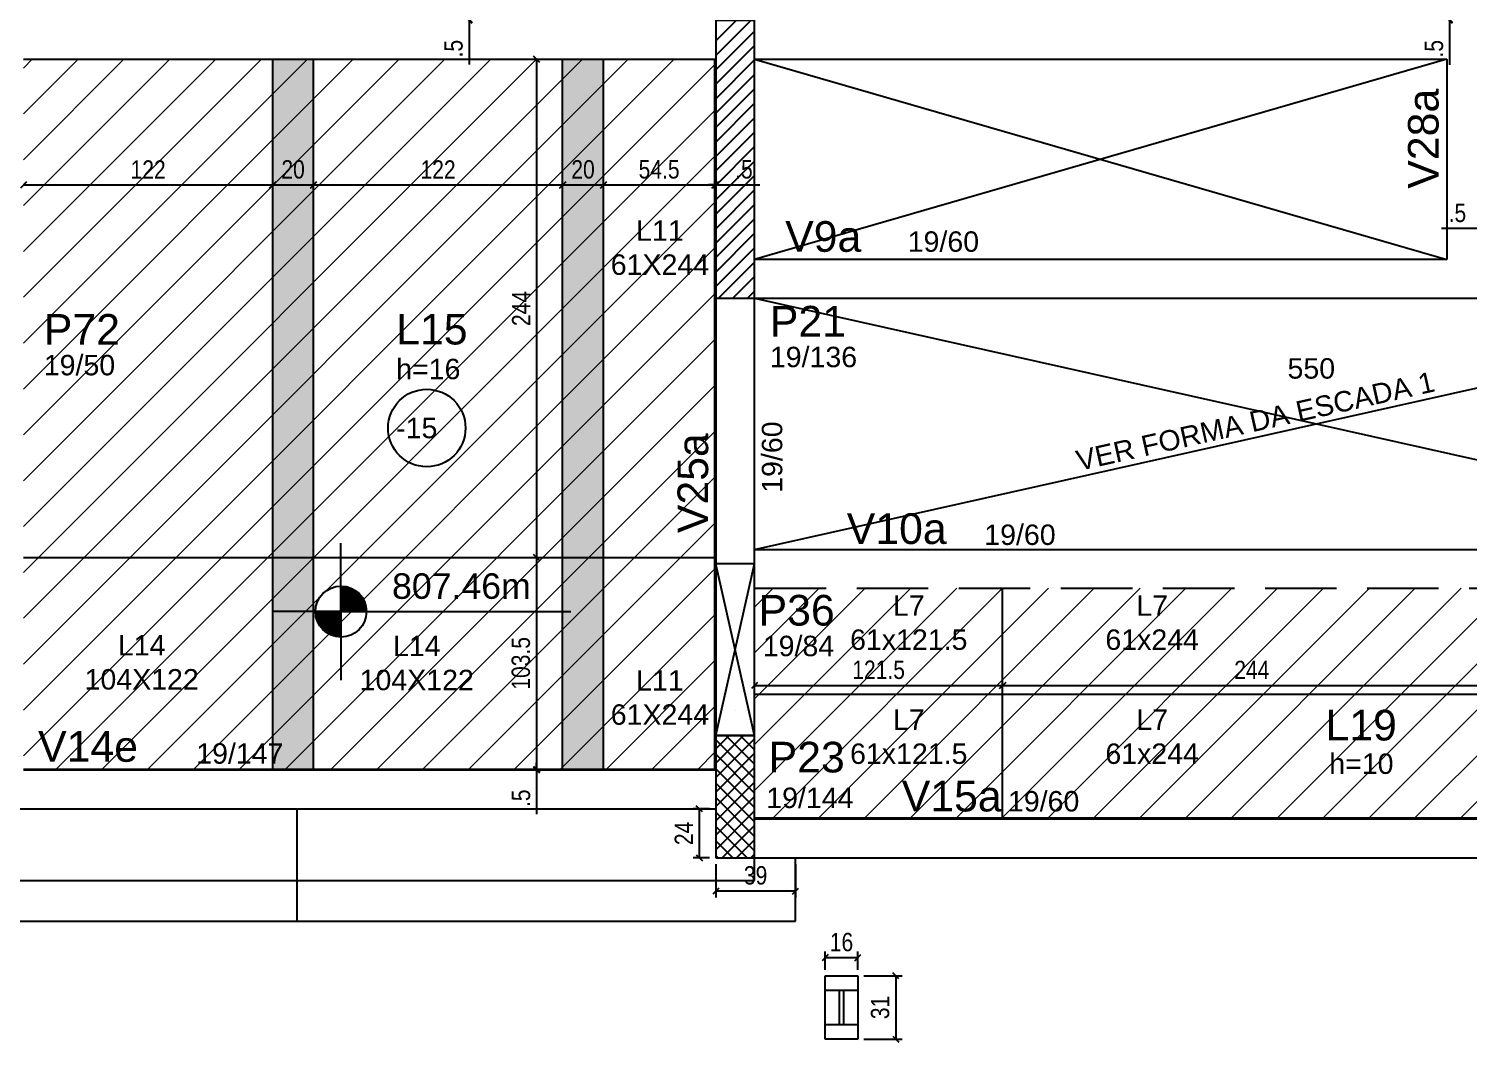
# Model space of a CAD drawing. Extents: x 2487 to 8815, y 325 to 3946.
# Drawn here: x 4887 to 5592, y 1876 to 2372 of the extents above; entities that cross this region are included whole.
import ezdxf

# ---------------------------------------------------------------- set-up
doc = ezdxf.new("R2010")
doc.units = 0
doc.linetypes.add('ESTILO_TQS_0001', pattern=[1, 0.7, -0.3])
for name, color, linetype in [('1', 1, 'Continuous'), ('2', 2, 'Continuous'), ('3', 3, 'Continuous'), ('4', 4, 'Continuous'), ('6', 6, 'Continuous'), ('AUX00', 7, 'Continuous'), ('COTA', 241, 'Continuous'), ('Painéis', 200, 'Continuous'), ('Pilares', 5, 'Continuous'), ('SARR_2.2x7', 40, 'Continuous')]:
    doc.layers.add(name, color=color, linetype=linetype)
doc.layers.add('Hachura', color=251, linetype='Continuous', lineweight=9)
doc.layers.add('REAPROVEITAMENTO', color=251, linetype='Continuous', lineweight=9)
doc.styles.add('COTA TECNICA-50', font='techl___.ttf', dxfattribs={"height": 9})
doc.styles.get("Standard").update_dxf_attribs({"font": 'arial.ttf'})
doc.dimstyles.new('COTA PAINEL-50', dxfattribs={"dimtxt": 9, "dimasz": 3, "dimexe": 3, "dimexo": 3, "dimgap": 3, "dimtad": 1, "dimdec": 1, "dimzin": 12, "dimdsep": 46, "dimtxsty": 'COTA TECNICA-50', "dimblk1": 'OBLIQUE', "dimblk2": 'OBLIQUE', "dimsah": 1, "dimcen": 0.9, "dimclrd": 4, "dimclre": 4, "dimclrt": 240, "dimadec": 1, "dimazin": 3, "dimtfac": 1, "dimtdec": 1, "dimtmove": 0, "dimatfit": 3, "dimfxl": 1, "dimtolj": 1, "dimtzin": 12, "dimarcsym": 0})

# ---------------------------------------------------------------- blocks, each defined once
blk = doc.blocks.new('_Oblique')
at = {"color": 0, "linetype": 'ByBlock', "lineweight": -2}
blk.add_line((-0.5, -0.5), (0.5, 0.5), dxfattribs=at)
blk = doc.blocks.new('*D137')
at = {"layer": 'COTA', "color": 4, "lineweight": -2, "transparency": 16777216}
for p, q in [((5579.98, 2375.94), (5579.98, 2375.94)), ((5582.98, 2376.44), (5582.98, 2379.44)), ((5582.98, 2376.44), (5582.98, 2375.94)), ((5582.98, 2375.94), (5582.98, 2354.35))]:
    blk.add_line(p, q, dxfattribs=at)
at = {"layer": 'Defpoints', "color": 0, "transparency": 16777216}
for p in [(5582.98, 2376.44), (5582.98, 2375.94), (5582.98, 2375.94)]:
    blk.add_point(p, dxfattribs=at)
at = {"layer": 'COTA', "color": 4, "lineweight": -2, "transparency": 16777216, "xscale": 3, "yscale": 3, "zscale": 3}
for p, rotation in [((5582.98, 2376.44), 270), ((5582.98, 2375.94), 90)]:
    blk.add_blockref('_Oblique', p, dxfattribs=dict(at, rotation=rotation))
at = {"layer": 'COTA', "color": 240, "transparency": 16777216, "insert": (5575.38, 2362.15), "char_height": 9, "attachment_point": 5, "rotation": 90, "style": 'COTA TECNICA-50'}
blk.add_mtext('\\A1;.5', dxfattribs=at)
blk = doc.blocks.new('*D181')
at = {"layer": 'COTA', "color": 4, "lineweight": -2, "transparency": 16777216}
for p, q in [((5102.81, 2376.5), (5102.81, 2379.5)), ((5102.81, 2376.5), (5102.81, 2376)), ((5102.81, 2376), (5102.81, 2354.41))]:
    blk.add_line(p, q, dxfattribs=at)
at = {"layer": 'Defpoints', "color": 0, "transparency": 16777216}
for p in [(5102.81, 2376.5), (5102.81, 2376), (5102.81, 2376)]:
    blk.add_point(p, dxfattribs=at)
at = {"layer": 'COTA', "color": 4, "lineweight": -2, "transparency": 16777216, "xscale": 3, "yscale": 3, "zscale": 3}
for p, rotation in [((5102.81, 2376.5), 270), ((5102.81, 2376), 90)]:
    blk.add_blockref('_Oblique', p, dxfattribs=dict(at, rotation=rotation))
at = {"layer": 'COTA', "color": 240, "transparency": 16777216, "insert": (5095.22, 2362.21), "char_height": 9, "attachment_point": 5, "rotation": 90, "style": 'COTA TECNICA-50'}
blk.add_mtext('\\A1;.5', dxfattribs=at)
blk = doc.blocks.new('*D182')
at = {"layer": 'COTA', "color": 4, "lineweight": -2, "transparency": 16777216}
blk.add_line((4884.62, 2295.46), (5006.62, 2295.46), dxfattribs=at)
at = {"layer": 'Defpoints', "color": 0, "transparency": 16777216}
for p in [(4884.62, 2295.46), (5006.62, 2295.46), (5006.62, 2295.46)]:
    blk.add_point(p, dxfattribs=at)
at = {"layer": 'COTA', "color": 4, "lineweight": -2, "transparency": 16777216, "xscale": 3, "yscale": 3, "zscale": 3, "rotation": 180}
blk.add_blockref('_Oblique', (4884.62, 2295.46), dxfattribs=at)
at = {"layer": 'COTA', "color": 4, "lineweight": -2, "transparency": 16777216, "xscale": 3, "yscale": 3, "zscale": 3}
blk.add_blockref('_Oblique', (5006.62, 2295.46), dxfattribs=at)
at = {"layer": 'COTA', "color": 240, "transparency": 16777216, "insert": (4945.62, 2303.01), "char_height": 9, "attachment_point": 5, "style": 'COTA TECNICA-50'}
blk.add_mtext('\\A1;122', dxfattribs=at)
blk = doc.blocks.new('*D183')
at = {"layer": 'COTA', "color": 4, "lineweight": -2, "transparency": 16777216}
blk.add_line((5006.62, 2295.46), (5026.62, 2295.46), dxfattribs=at)
at = {"layer": 'Defpoints', "color": 0, "transparency": 16777216}
for p in [(5006.62, 2295.46), (5026.62, 2295.46), (5026.62, 2295.46)]:
    blk.add_point(p, dxfattribs=at)
at = {"layer": 'COTA', "color": 4, "lineweight": -2, "transparency": 16777216, "xscale": 3, "yscale": 3, "zscale": 3, "rotation": 180}
blk.add_blockref('_Oblique', (5006.62, 2295.46), dxfattribs=at)
at = {"layer": 'COTA', "color": 4, "lineweight": -2, "transparency": 16777216, "xscale": 3, "yscale": 3, "zscale": 3}
blk.add_blockref('_Oblique', (5026.62, 2295.46), dxfattribs=at)
at = {"layer": 'COTA', "color": 240, "transparency": 16777216, "insert": (5016.62, 2303.05), "char_height": 9, "attachment_point": 5, "style": 'COTA TECNICA-50'}
blk.add_mtext('\\A1;20', dxfattribs=at)
blk = doc.blocks.new('*D184')
at = {"layer": 'COTA', "color": 4, "lineweight": -2, "transparency": 16777216}
blk.add_line((5026.62, 2295.46), (5148.62, 2295.46), dxfattribs=at)
at = {"layer": 'Defpoints', "color": 0, "transparency": 16777216}
for p in [(5026.62, 2295.46), (5148.62, 2295.46), (5148.62, 2295.46)]:
    blk.add_point(p, dxfattribs=at)
at = {"layer": 'COTA', "color": 4, "lineweight": -2, "transparency": 16777216, "xscale": 3, "yscale": 3, "zscale": 3, "rotation": 180}
blk.add_blockref('_Oblique', (5026.62, 2295.46), dxfattribs=at)
at = {"layer": 'COTA', "color": 4, "lineweight": -2, "transparency": 16777216, "xscale": 3, "yscale": 3, "zscale": 3}
blk.add_blockref('_Oblique', (5148.62, 2295.46), dxfattribs=at)
at = {"layer": 'COTA', "color": 240, "transparency": 16777216, "insert": (5087.62, 2303.01), "char_height": 9, "attachment_point": 5, "style": 'COTA TECNICA-50'}
blk.add_mtext('\\A1;122', dxfattribs=at)
blk = doc.blocks.new('*D185')
at = {"layer": 'COTA', "color": 4, "lineweight": -2, "transparency": 16777216}
blk.add_line((5148.62, 2295.46), (5168.62, 2295.46), dxfattribs=at)
at = {"layer": 'Defpoints', "color": 0, "transparency": 16777216}
for p in [(5148.62, 2295.46), (5168.62, 2295.46), (5168.62, 2295.46)]:
    blk.add_point(p, dxfattribs=at)
at = {"layer": 'COTA', "color": 4, "lineweight": -2, "transparency": 16777216, "xscale": 3, "yscale": 3, "zscale": 3, "rotation": 180}
blk.add_blockref('_Oblique', (5148.62, 2295.46), dxfattribs=at)
at = {"layer": 'COTA', "color": 4, "lineweight": -2, "transparency": 16777216, "xscale": 3, "yscale": 3, "zscale": 3}
blk.add_blockref('_Oblique', (5168.62, 2295.46), dxfattribs=at)
at = {"layer": 'COTA', "color": 240, "transparency": 16777216, "insert": (5158.62, 2303.05), "char_height": 9, "attachment_point": 5, "style": 'COTA TECNICA-50'}
blk.add_mtext('\\A1;20', dxfattribs=at)
blk = doc.blocks.new('*D186')
at = {"layer": 'COTA', "color": 4, "lineweight": -2, "transparency": 16777216}
blk.add_line((5168.62, 2295.46), (5223.12, 2295.46), dxfattribs=at)
at = {"layer": 'Defpoints', "color": 0, "transparency": 16777216}
for p in [(5168.62, 2295.46), (5223.12, 2295.46), (5223.12, 2295.46)]:
    blk.add_point(p, dxfattribs=at)
at = {"layer": 'COTA', "color": 4, "lineweight": -2, "transparency": 16777216, "xscale": 3, "yscale": 3, "zscale": 3, "rotation": 180}
blk.add_blockref('_Oblique', (5168.62, 2295.46), dxfattribs=at)
at = {"layer": 'COTA', "color": 4, "lineweight": -2, "transparency": 16777216, "xscale": 3, "yscale": 3, "zscale": 3}
blk.add_blockref('_Oblique', (5223.12, 2295.46), dxfattribs=at)
at = {"layer": 'COTA', "color": 240, "transparency": 16777216, "insert": (5195.87, 2303.06), "char_height": 9, "attachment_point": 5, "style": 'COTA TECNICA-50'}
blk.add_mtext('\\A1;54.5', dxfattribs=at)
blk = doc.blocks.new('*D187')
at = {"layer": 'COTA', "color": 4, "lineweight": -2, "transparency": 16777216}
for p, q in [((5223.12, 2295.46), (5220.12, 2295.46)), ((5223.12, 2295.46), (5223.62, 2295.46)), ((5223.62, 2295.46), (5245.21, 2295.46))]:
    blk.add_line(p, q, dxfattribs=at)
at = {"layer": 'Defpoints', "color": 0, "transparency": 16777216}
for p in [(5223.12, 2295.46), (5223.62, 2295.46), (5223.62, 2295.46)]:
    blk.add_point(p, dxfattribs=at)
at = {"layer": 'COTA', "color": 4, "lineweight": -2, "transparency": 16777216, "xscale": 3, "yscale": 3, "zscale": 3}
blk.add_blockref('_Oblique', (5223.12, 2295.46), dxfattribs=at)
at = {"layer": 'COTA', "color": 4, "lineweight": -2, "transparency": 16777216, "xscale": 3, "yscale": 3, "zscale": 3, "rotation": 180}
blk.add_blockref('_Oblique', (5223.62, 2295.46), dxfattribs=at)
at = {"layer": 'COTA', "color": 240, "transparency": 16777216, "insert": (5237.42, 2303.06), "char_height": 9, "attachment_point": 5, "style": 'COTA TECNICA-50'}
blk.add_mtext('\\A1;.5', dxfattribs=at)
blk = doc.blocks.new('*D188')
at = {"layer": 'COTA', "color": 4, "lineweight": -2, "transparency": 16777216}
blk.add_line((5135.88, 2357), (5135.88, 2113), dxfattribs=at)
at = {"layer": 'Defpoints', "color": 0, "transparency": 16777216}
for p in [(5135.88, 2357), (5135.88, 2113), (5135.88, 2113)]:
    blk.add_point(p, dxfattribs=at)
at = {"layer": 'COTA', "color": 4, "lineweight": -2, "transparency": 16777216, "xscale": 3, "yscale": 3, "zscale": 3}
for p, rotation in [((5135.88, 2357), 90), ((5135.88, 2113), 270)]:
    blk.add_blockref('_Oblique', p, dxfattribs=dict(at, rotation=rotation))
at = {"layer": 'COTA', "color": 240, "transparency": 16777216, "insert": (5128.32, 2235), "char_height": 9, "attachment_point": 5, "rotation": 90, "style": 'COTA TECNICA-50'}
blk.add_mtext('\\A1;244', dxfattribs=at)
blk = doc.blocks.new('*D189')
at = {"layer": 'COTA', "color": 4, "lineweight": -2, "transparency": 16777216}
blk.add_line((5135.88, 2113), (5135.88, 2009.5), dxfattribs=at)
at = {"layer": 'Defpoints', "color": 0, "transparency": 16777216}
for p in [(5135.88, 2113), (5135.88, 2009.5), (5135.88, 2009.5)]:
    blk.add_point(p, dxfattribs=at)
at = {"layer": 'COTA', "color": 4, "lineweight": -2, "transparency": 16777216, "xscale": 3, "yscale": 3, "zscale": 3}
for p, rotation in [((5135.88, 2113), 90), ((5135.88, 2009.5), 270)]:
    blk.add_blockref('_Oblique', p, dxfattribs=dict(at, rotation=rotation))
at = {"layer": 'COTA', "color": 240, "transparency": 16777216, "insert": (5128.18, 2061.25), "char_height": 9, "attachment_point": 5, "rotation": 90, "style": 'COTA TECNICA-50'}
blk.add_mtext('\\A1;103.5', dxfattribs=at)
blk = doc.blocks.new('*D190')
at = {"layer": 'COTA', "color": 4, "lineweight": -2, "transparency": 16777216}
for p, q in [((5135.88, 2009.5), (5135.88, 2012.5)), ((5135.88, 2009.5), (5135.88, 2009)), ((5135.88, 2009), (5135.88, 1987.41))]:
    blk.add_line(p, q, dxfattribs=at)
at = {"layer": 'Defpoints', "color": 0, "transparency": 16777216}
for p in [(5135.88, 2009.5), (5135.88, 2009), (5135.88, 2009)]:
    blk.add_point(p, dxfattribs=at)
at = {"layer": 'COTA', "color": 4, "lineweight": -2, "transparency": 16777216, "xscale": 3, "yscale": 3, "zscale": 3}
for p, rotation in [((5135.88, 2009.5), 270), ((5135.88, 2009), 90)]:
    blk.add_blockref('_Oblique', p, dxfattribs=dict(at, rotation=rotation))
at = {"layer": 'COTA', "color": 240, "transparency": 16777216, "insert": (5128.28, 1995.21), "char_height": 9, "attachment_point": 5, "rotation": 90, "style": 'COTA TECNICA-50'}
blk.add_mtext('\\A1;.5', dxfattribs=at)
blk = doc.blocks.new('*D193')
at = {"layer": 'COTA', "color": 4, "lineweight": -2, "transparency": 16777216}
for p, q in [((5600.62, 2274.17), (5579.03, 2274.17)), ((5601.12, 2274.17), (5600.62, 2274.17)), ((5601.12, 2274.17), (5604.12, 2274.17))]:
    blk.add_line(p, q, dxfattribs=at)
at = {"layer": 'Defpoints', "color": 0, "transparency": 16777216}
for p in [(5600.62, 2274.17), (5600.62, 2274.17), (5601.12, 2274.17)]:
    blk.add_point(p, dxfattribs=at)
at = {"layer": 'COTA', "color": 4, "lineweight": -2, "transparency": 16777216, "xscale": 3, "yscale": 3, "zscale": 3}
blk.add_blockref('_Oblique', (5600.62, 2274.17), dxfattribs=at)
at = {"layer": 'COTA', "color": 4, "lineweight": -2, "transparency": 16777216, "xscale": 3, "yscale": 3, "zscale": 3, "rotation": 180}
blk.add_blockref('_Oblique', (5601.12, 2274.17), dxfattribs=at)
at = {"layer": 'COTA', "color": 240, "transparency": 16777216, "insert": (5586.82, 2281.76), "char_height": 9, "attachment_point": 5, "style": 'COTA TECNICA-50'}
blk.add_mtext('\\A1;.5', dxfattribs=at)
blk = doc.blocks.new('*D236')
at = {"layer": 'COTA', "color": 4, "lineweight": -2, "transparency": 16777216}
for p, q in [((5223.63, 1963), (5223.63, 1946.68)), ((5262.63, 1963), (5262.63, 1946.68)), ((5262.63, 1949.68), (5223.63, 1949.68))]:
    blk.add_line(p, q, dxfattribs=at)
at = {"layer": 'Defpoints', "color": 0, "transparency": 16777216}
for p in [(5223.63, 1966), (5262.63, 1966), (5223.63, 1949.68)]:
    blk.add_point(p, dxfattribs=at)
at = {"layer": 'COTA', "color": 4, "lineweight": -2, "transparency": 16777216, "xscale": 3, "yscale": 3, "zscale": 3, "rotation": 180}
blk.add_blockref('_Oblique', (5223.63, 1949.68), dxfattribs=at)
at = {"layer": 'COTA', "color": 4, "lineweight": -2, "transparency": 16777216, "xscale": 3, "yscale": 3, "zscale": 3}
blk.add_blockref('_Oblique', (5262.63, 1949.68), dxfattribs=at)
at = {"layer": 'COTA', "color": 240, "transparency": 16777216, "insert": (5243.13, 1957.41), "char_height": 9, "attachment_point": 5, "style": 'COTA TECNICA-50'}
blk.add_mtext('\\A1;39', dxfattribs=at)
blk = doc.blocks.new('*D237')
at = {"layer": 'COTA', "color": 4, "lineweight": -2, "transparency": 16777216}
for p, q in [((5220.63, 1990), (5212.55, 1990)), ((5215.55, 1990), (5215.55, 1966)), ((5220.63, 1966), (5212.55, 1966))]:
    blk.add_line(p, q, dxfattribs=at)
at = {"layer": 'Defpoints', "color": 0, "transparency": 16777216}
for p in [(5223.63, 1990), (5215.55, 1966), (5223.63, 1966)]:
    blk.add_point(p, dxfattribs=at)
at = {"layer": 'COTA', "color": 4, "lineweight": -2, "transparency": 16777216, "xscale": 3, "yscale": 3, "zscale": 3}
for p, rotation in [((5215.55, 1990), 90), ((5215.55, 1966), 270)]:
    blk.add_blockref('_Oblique', p, dxfattribs=dict(at, rotation=rotation))
at = {"layer": 'COTA', "color": 240, "transparency": 16777216, "insert": (5207.99, 1978), "char_height": 9, "attachment_point": 5, "rotation": 90, "style": 'COTA TECNICA-50'}
blk.add_mtext('\\A1;24', dxfattribs=at)
blk = doc.blocks.new('*D246')
at = {"layer": 'COTA', "color": 4, "lineweight": -2, "transparency": 16777216}
for p, q in [((5296.2, 1908.28), (5314.83, 1908.28)), ((5311.83, 1908.28), (5311.83, 1877.28)), ((5296.2, 1877.28), (5314.83, 1877.28))]:
    blk.add_line(p, q, dxfattribs=at)
at = {"layer": 'Defpoints', "color": 0, "transparency": 16777216}
for p in [(5293.2, 1908.28), (5293.2, 1877.28), (5311.83, 1877.28)]:
    blk.add_point(p, dxfattribs=at)
at = {"layer": 'COTA', "color": 4, "lineweight": -2, "transparency": 16777216, "xscale": 3, "yscale": 3, "zscale": 3}
for p, rotation in [((5311.83, 1908.28), 90), ((5311.83, 1877.28), 270)]:
    blk.add_blockref('_Oblique', p, dxfattribs=dict(at, rotation=rotation))
at = {"layer": 'COTA', "color": 240, "transparency": 16777216, "insert": (5304.13, 1892.78), "char_height": 9, "attachment_point": 5, "rotation": 90, "style": 'COTA TECNICA-50'}
blk.add_mtext('\\A1;31', dxfattribs=at)
blk = doc.blocks.new('*D247')
at = {"layer": 'COTA', "color": 4, "lineweight": -2, "transparency": 16777216}
for p, q in [((5277.2, 1911.28), (5277.2, 1920.16)), ((5293.2, 1911.28), (5293.2, 1920.16)), ((5293.2, 1917.16), (5277.2, 1917.16))]:
    blk.add_line(p, q, dxfattribs=at)
at = {"layer": 'Defpoints', "color": 0, "transparency": 16777216}
for p in [(5277.2, 1917.16), (5277.2, 1908.28), (5293.2, 1908.28)]:
    blk.add_point(p, dxfattribs=at)
at = {"layer": 'COTA', "color": 4, "lineweight": -2, "transparency": 16777216, "xscale": 3, "yscale": 3, "zscale": 3, "rotation": 180}
blk.add_blockref('_Oblique', (5277.2, 1917.16), dxfattribs=at)
at = {"layer": 'COTA', "color": 4, "lineweight": -2, "transparency": 16777216, "xscale": 3, "yscale": 3, "zscale": 3}
blk.add_blockref('_Oblique', (5293.2, 1917.16), dxfattribs=at)
at = {"layer": 'COTA', "color": 240, "transparency": 16777216, "insert": (5285.2, 1924.75), "char_height": 9, "attachment_point": 5, "style": 'COTA TECNICA-50'}
blk.add_mtext('\\A1;16', dxfattribs=at)
blk = doc.blocks.new('*D200')
at = {"layer": 'COTA', "color": 4, "lineweight": -2, "transparency": 16777216}
blk.add_line((5242.62, 2050.45), (5364.12, 2050.45), dxfattribs=at)
at = {"layer": 'Defpoints', "color": 0, "transparency": 16777216}
for p in [(5242.62, 2050.45), (5364.12, 2050.45), (5364.12, 2050.45)]:
    blk.add_point(p, dxfattribs=at)
at = {"layer": 'COTA', "color": 4, "lineweight": -2, "transparency": 16777216, "xscale": 3, "yscale": 3, "zscale": 3, "rotation": 180}
blk.add_blockref('_Oblique', (5242.62, 2050.45), dxfattribs=at)
at = {"layer": 'COTA', "color": 4, "lineweight": -2, "transparency": 16777216, "xscale": 3, "yscale": 3, "zscale": 3}
blk.add_blockref('_Oblique', (5364.12, 2050.45), dxfattribs=at)
at = {"layer": 'COTA', "color": 240, "transparency": 16777216, "insert": (5303.37, 2058.05), "char_height": 9, "attachment_point": 5, "style": 'COTA TECNICA-50'}
blk.add_mtext('\\A1;121.5', dxfattribs=at)
blk = doc.blocks.new('*D201')
at = {"layer": 'COTA', "color": 4, "lineweight": -2, "transparency": 16777216}
blk.add_line((5364.12, 2050.45), (5608.12, 2050.45), dxfattribs=at)
at = {"layer": 'Defpoints', "color": 0, "transparency": 16777216}
for p in [(5364.12, 2050.45), (5608.12, 2050.45), (5608.12, 2050.45)]:
    blk.add_point(p, dxfattribs=at)
at = {"layer": 'COTA', "color": 4, "lineweight": -2, "transparency": 16777216, "xscale": 3, "yscale": 3, "zscale": 3, "rotation": 180}
blk.add_blockref('_Oblique', (5364.12, 2050.45), dxfattribs=at)
at = {"layer": 'COTA', "color": 4, "lineweight": -2, "transparency": 16777216, "xscale": 3, "yscale": 3, "zscale": 3}
blk.add_blockref('_Oblique', (5608.12, 2050.45), dxfattribs=at)
at = {"layer": 'COTA', "color": 240, "transparency": 16777216, "insert": (5486.12, 2058.02), "char_height": 9, "attachment_point": 5, "style": 'COTA TECNICA-50'}
blk.add_mtext('\\A1;244', dxfattribs=at)

msp = doc.modelspace()

# ---------------------------------------------------------------- hatches: boundary and pattern name
at = {"layer": 'Hachura', "linetype": 'ByBlock'}
h = msp.add_hatch(color=256, dxfattribs=at)
h.dxf.hatch_style = 1
h.paths.add_polyline_path([(5006.62, 2009.5), (5026.62, 2009.5), (5026.62, 2357), (5006.62, 2357)])
h = msp.add_hatch(color=256, dxfattribs=at)
h.dxf.hatch_style = 1
h.paths.add_polyline_path([(5148.62, 2009.5), (5168.62, 2009.5), (5168.62, 2357), (5148.62, 2357)])
at = {"layer": 'REAPROVEITAMENTO', "linetype": 'ByBlock'}
h = msp.add_hatch(dxfattribs=at)
h.set_pattern_fill('ANSI31', color=256, scale=5, style=2)
h.set_pattern_definition([(45, (-757.294, -550.225), (-11.22532, 11.22532), [])])
h.paths.add_polyline_path([(5148.62, 2009.5), (5223.12, 2009.5), (5223.12, 2357), (4884.62, 2357), (4884.62, 2009.5)])
h = msp.add_hatch(dxfattribs=at)
h.set_pattern_fill('ANSI31', color=256, scale=5, style=2)
h.set_pattern_definition([(45, (-399.29, -769.22), (-11.22532, 11.22532), [])])
h.paths.add_polyline_path([(5608.12, 2098.03), (5242.63, 2098), (5242.63, 1985.45), (5608.12, 1985.48)])

# ---------------------------------------------------------------- linework, layer by layer
at = {"layer": '1', "color": 8, "linetype": 'Continuous'}
for p, q in [((5223.62, 2358.89), (5240.74, 2376)), ((5223.62, 2365.96), (5233.66, 2376)), ((5223.62, 2351.82), (5242.62, 2370.82)), ((5223.62, 2344.75), (5242.62, 2363.75)), ((5223.62, 2337.67), (5242.62, 2356.67)), ((5223.62, 2330.6), (5242.62, 2349.6)), ((5223.62, 2323.53), (5242.62, 2342.53)), ((5223.62, 2316.46), (5242.62, 2335.46)), ((5223.62, 2309.39), (5242.62, 2328.39)), ((5223.62, 2302.32), (5242.62, 2321.32)), ((5223.62, 2295.25), (5242.62, 2314.25)), ((5223.62, 2308), (5223.62, 2308)), ((5223.62, 2308), (5223.62, 2308)), ((5223.62, 2288.18), (5242.62, 2307.18)), ((5233.12, 2308), (5233.12, 2308)), ((5223.62, 2281.11), (5242.62, 2300.11)), ((5223.62, 2274.04), (5242.62, 2293.04)), ((5223.62, 2266.96), (5242.62, 2285.96)), ((5223.62, 2259.89), (5242.62, 2278.89)), ((5223.62, 2252.82), (5242.62, 2271.82)), ((5223.62, 2245.75), (5242.62, 2264.75)), ((5224.94, 2240), (5242.62, 2257.68)), ((5232.01, 2240), (5242.62, 2250.61)), ((5239.09, 2240), (5242.62, 2243.54)), ((5223.62, 2240), (5223.62, 2240)), ((5223.62, 2240), (5223.62, 2240)), ((5242.63, 2240), (5242.63, 2240)), ((5223.62, 2026), (5242.62, 2110)), ((5242.62, 2026), (5223.62, 2110)), ((5233.13, 2038), (5233.13, 2038)), ((5223.62, 2026), (5223.62, 2026)), ((5223.62, 2026), (5223.62, 2026)), ((5223.63, 2012.41), (5237.22, 2026)), ((5223.63, 2019.48), (5230.15, 2026)), ((5223.63, 2005.34), (5242.63, 2024.34)), ((5223.63, 2023.81), (5242.63, 2004.81)), ((5228.5, 2026), (5242.63, 2011.88)), ((5235.58, 2026), (5242.63, 2018.95)), ((5223.63, 1998.27), (5242.63, 2017.27)), ((5223.63, 2016.74), (5242.63, 1997.74)), ((5223.63, 1991.2), (5242.63, 2010.2)), ((5223.63, 2009.67), (5242.63, 1990.67)), ((5223.63, 1984.13), (5242.63, 2003.13)), ((5223.63, 2002.6), (5242.63, 1983.6)), ((5223.63, 1977.06), (5242.63, 1996.06)), ((5223.63, 1995.52), (5242.63, 1976.52)), ((5223.63, 1990), (5223.63, 1990)), ((5223.63, 1990), (5223.63, 1990)), ((5223.63, 1969.98), (5242.63, 1988.98)), ((5223.63, 1988.45), (5242.63, 1969.45)), ((5223.63, 1981.38), (5239.01, 1966)), ((5226.71, 1966), (5242.63, 1981.91)), ((5223.63, 1974.31), (5231.94, 1966)), ((5233.79, 1966), (5242.63, 1974.84)), ((5223.63, 1967.24), (5224.86, 1966)), ((5240.86, 1966), (5242.63, 1967.77)), ((5223.63, 1966), (5223.63, 1966)), ((5223.63, 1966), (5223.63, 1966)), ((5242.63, 1966), (5242.63, 1966))]:
    msp.add_line(p, q, dxfattribs=at)
at = {"layer": '1', "color": 3, "linetype": 'Continuous'}
for p, q in [((5581.62, 2357), (5581.62, 2259)), ((5581.62, 2300.5), (5581.62, 2278.49)), ((5581.62, 2300.5), (5581.62, 2278.49)), ((5242.63, 2117), (5792.62, 2117)), ((3047.12, 1955), (5242.63, 1955))]:
    msp.add_line(p, q, dxfattribs=at)
at = {"layer": '1', "linetype": 'Continuous'}
for p, q in [((5581.62, 2357), (5581.62, 2357)), ((5040.07, 2086.59), (5040.07, 2120.15)), ((5223.62, 2110), (5223.62, 2110)), ((5223.62, 2110), (5223.62, 2110)), ((5242.63, 2110), (5242.63, 2110)), ((5040.07, 2099.09), (5040.07, 2074.09)), ((5040.07, 2098.48), (5043.92, 2098.48)), ((5040.07, 2097.69), (5045.82, 2097.69)), ((5040.07, 2096.89), (5047.14, 2096.89)), ((5040.07, 2096.1), (5048.18, 2096.1)), ((5040.07, 2095.31), (5049.03, 2095.31)), ((5040.07, 2094.52), (5049.73, 2094.52)), ((5040.07, 2093.72), (5050.33, 2093.72)), ((5040.07, 2092.93), (5050.84, 2092.93)), ((5040.07, 2092.14), (5051.27, 2092.14)), ((5040.07, 2091.34), (5051.63, 2091.34)), ((5040.07, 2090.55), (5051.93, 2090.55)), ((5040.07, 2089.76), (5052.16, 2089.76)), ((5040.07, 2088.97), (5052.34, 2088.97)), ((5040.07, 2088.17), (5052.47, 2088.17)), ((5040.07, 2087.38), (5052.57, 2087.38)), ((5040.07, 2086.59), (5006.51, 2086.59)), ((5027.57, 2086.59), (5052.57, 2086.59)), ((5040.07, 2085.79), (5027.57, 2085.79)), ((5040.07, 2085), (5027.67, 2085)), ((5040.07, 2084.21), (5027.8, 2084.21)), ((5040.07, 2083.42), (5027.98, 2083.42)), ((5040.07, 2082.62), (5028.22, 2082.62)), ((5040.07, 2081.83), (5028.51, 2081.83)), ((5040.07, 2081.04), (5028.87, 2081.04)), ((5040.07, 2080.24), (5029.3, 2080.24)), ((5040.07, 2086.59), (5152.57, 2086.59)), ((5040.07, 2086.59), (5040.07, 2053.03)), ((5040.07, 2079.45), (5029.81, 2079.45)), ((5040.07, 2078.66), (5030.41, 2078.66)), ((5040.07, 2077.87), (5031.12, 2077.87)), ((5040.07, 2077.07), (5031.96, 2077.07)), ((5040.07, 2076.28), (5033, 2076.28)), ((5040.07, 2075.49), (5034.32, 2075.49)), ((5040.07, 2074.69), (5036.22, 2074.69)), ((5233.12, 2068), (5233.12, 2068)), ((5242.63, 1955), (5242.63, 1966)), ((5223.63, 1955), (5223.63, 1955)), ((5242.63, 1955), (5242.63, 1955)), ((5242.63, 1955), (5242.63, 1955)), ((5242.63, 1955), (5242.63, 1955))]:
    msp.add_line(p, q, dxfattribs=at)
at = {"layer": '1', "color": 3, "linetype": 'Continuous'}
for points in [[(4884.62, 2357), (5223.62, 2357)], [(5242.62, 2357), (5581.62, 2357)], [(5581.62, 2259), (5242.62, 2259)], [(5223.63, 2240), (5223.63, 2110)], [(5242.63, 2110), (5242.63, 2240)], [(5242.63, 2240), (5792.62, 2240)], [(5223.63, 2009), (4884.62, 2009)], [(4875.12, 1990), (5223.63, 1990)], [(5792.62, 1985), (5242.63, 1985)], [(5242.63, 1966), (5792.62, 1966)]]:
    msp.add_lwpolyline(points, dxfattribs=at)
at = {"layer": '1', "linetype": 'Continuous'}
msp.add_circle((5040.07, 2086.59), 12.5, dxfattribs=at)
at = {"layer": '2', "linetype": 'Continuous'}
for p, q in [((5242.62, 2357), (5581.62, 2259)), ((5581.62, 2357), (5242.62, 2259)), ((5242.63, 2117), (5792.62, 2240)), ((5242.63, 2240), (5792.62, 2117))]:
    msp.add_line(p, q, dxfattribs=at)
at = {"layer": '3', "color": 5, "linetype": 'ESTILO_TQS_0001', "ltscale": 50}
msp.add_line((5242.63, 2098), (5792.62, 2098), dxfattribs=at)
at = {"layer": '3', "color": 1, "linetype": 'Continuous'}
msp.add_circle((5082.1, 2176.47), 18.97, dxfattribs=at)
at = {"layer": 'Painéis'}
for p, q in [((5006.62, 2009.5), (5006.62, 2357)), ((5026.62, 2009.5), (5026.62, 2357)), ((5148.62, 2009.5), (5148.62, 2357)), ((5168.62, 2009.5), (5168.62, 2357)), ((5223.12, 2009.5), (5223.12, 2357)), ((4884.62, 2113), (5223.62, 2113)), ((5364.12, 1985.5), (5364.12, 2098)), ((4884.62, 2009.5), (5223.12, 2009.5)), ((5018.63, 1935), (5018.63, 1990)), ((5262.63, 1935), (5262.63, 1966)), ((3027.12, 1935), (5262.63, 1935)), ((5277.2, 1877.28), (5277.2, 1908.28)), ((5277.2, 1908.28), (5293.2, 1908.28)), ((5293.2, 1908.28), (5293.2, 1877.28)), ((5293.2, 1877.28), (5277.2, 1877.28))]:
    msp.add_line(p, q, dxfattribs=at)
for points in [[(5792.12, 2046), (5242.63, 2046)], [(5792.62, 1985.5), (5242.63, 1985.5)]]:
    msp.add_lwpolyline(points, dxfattribs=at)
at = {"layer": 'Pilares', "linetype": 'Continuous'}
for points in [[(5223.62, 2240), (5242.62, 2240), (5242.62, 2376), (5223.62, 2376), (5223.62, 2240)], [(5223.62, 2026), (5242.62, 2026), (5242.62, 2110), (5223.62, 2110), (5223.62, 2026)], [(5223.63, 1966), (5242.63, 1966), (5242.63, 2026), (5223.63, 2026), (5223.63, 1966)]]:
    msp.add_lwpolyline(points, dxfattribs=at)
at = {"layer": 'SARR_2.2x7', "linetype": 'Continuous'}
for p, q in [((5277.2, 1901.28), (5293.2, 1901.28)), ((5284.2, 1884.28), (5284.2, 1901.28)), ((5286.2, 1901.28), (5286.2, 1884.28)), ((5293.2, 1884.28), (5277.2, 1884.28))]:
    msp.add_line(p, q, dxfattribs=at)

# ---------------------------------------------------------------- texts
at = {"layer": '1', "linetype": 'Continuous'}
for s, height, p in [('550', 10, (5503.62, 2200.65)), ('807.46m', 12.5, (5065.07, 2092.84))]:
    msp.add_text(s, height=height, dxfattribs=at).set_placement(p)
msp.add_text('VER FORMA DA ESCADA 1', height=10, rotation=12.60615, dxfattribs=at).set_placement((5401.48, 2155.42))
at = {"layer": '3', "color": 2, "linetype": 'Continuous'}
for s, p in [('19/60', (5317.62, 2262.75)), ('19/136', (5250.12, 2206.25)), ('19/50', (4894.54, 2202.26)), ('h=16', (5067.1, 2200.37)), ('-15', (5067.1, 2171.47)), ('19/60', (5355.12, 2119.21)), ('19/84', (5246.65, 2064.76)), ('19/147', (4969.19, 2012.12)), ('h=10', (5524.08, 2007.13)), ('19/144', (5248.34, 1990.41)), ('19/60', (5366.72, 1988.75))]:
    msp.add_text(s, height=10, dxfattribs=at).set_placement(p)
msp.add_text('19/60', height=10, rotation=90, dxfattribs=at).set_placement((5256.18, 2144.75))
at = {"layer": '4', "linetype": 'Continuous'}
for s, p in [('V28a', (5577.61, 2293.62)), ('V25a', (5219.88, 2125))]:
    msp.add_text(s, height=15, rotation=90, dxfattribs=at).set_placement(p)
for s, p in [('V9a', (5257.62, 2262.75)), ('L15', (5067.1, 2217.37)), ('V10a', (5287.77, 2119.7)), ('L19', (5522.22, 2023.51)), ('V14e', (4891.75, 2013.07)), ('V15a', (5314.7, 1988.75))]:
    msp.add_text(s, height=15, dxfattribs=at).set_placement(p)
at = {"layer": '6', "color": 4, "linetype": 'Continuous'}
for s, p in [('P21', (5250.12, 2221.25)), ('P72', (4894.54, 2217.26)), ('P36', (5244.6, 2079.76)), ('P23', (5249.51, 2007.85))]:
    msp.add_text(s, height=15, dxfattribs=at).set_placement(p)
at = {"layer": 'AUX00', "char_height": 10, "attachment_point": 1}
for s, width, heights, insert in [('\\pxqc;L11^J61X244', 70.6838, [0], (5160.93, 2278.13)), ('\\A1;\\pxqc;L7^J61x121.5', 85.5945, [52.58], (5275.34, 2094.53)), ('\\A1;\\pxqc;L7^J61x244', 85.5945, [52.58], (5394.55, 2094.53)), ('\\pxqc;L14^J104X122', 70.6838, [0], (4907.13, 2075.11)), ('\\pxqc;L14^J104X122', 70.6838, [0], (5041.84, 2074.78)), ('\\pxqc;L11^J61X244', 70.6838, [0], (5160.93, 2057.86)), ('\\A1;\\pxqc;L7^J61x121.5', 85.5945, [52.58], (5275.34, 2038.7)), ('\\A1;\\pxqc;L7^J61x244', 85.5945, [52.58], (5394.55, 2038.7))]:
    msp.add_mtext_dynamic_manual_height_columns(s, width=width, gutter_width=12.5, heights=heights, dxfattribs=dict(at, insert=insert))

# ---------------------------------------------------------------- dimensions: what is measured, and where the dimension line sits
at = {"layer": 'COTA'}
for base, p1, p2, picture, middle in [((5102.81, 2376), (5102.81, 2376.5), (5102.81, 2376), '*D181', (5095.22, 2362.21)), ((5582.98, 2375.94), (5582.98, 2376.44), (5582.98, 2375.94), '*D137', (5575.38, 2362.15)), ((5135.88, 2113), (5135.88, 2357), (5135.88, 2113), '*D188', (5128.32, 2235)), ((5135.88, 2009.5), (5135.88, 2113), (5135.88, 2009.5), '*D189', (5128.18, 2061.25)), ((5135.88, 2009), (5135.88, 2009.5), (5135.88, 2009), '*D190', (5128.28, 1995.21)), ((5215.55, 1966), (5223.63, 1990), (5223.63, 1966), '*D237', (5207.99, 1978)), ((5311.83, 1877.28), (5293.2, 1908.28), (5293.2, 1877.28), '*D246', (5304.13, 1892.78))]:
    dim = msp.add_linear_dim(base=base, p1=p1, p2=p2, angle=90, dimstyle='COTA PAINEL-50', dxfattribs=at)
    dim.commit()
    dim.dimension.update_dxf_attribs({"geometry": picture, "text_midpoint": middle})
for base, p1, p2, picture, middle in [((5006.62, 2295.46), (4884.62, 2295.46), (5006.62, 2295.46), '*D182', (4945.62, 2303.01)), ((5223.62, 2295.46), (5223.12, 2295.46), (5223.62, 2295.46), '*D187', (5237.42, 2303.06)), ((5600.62, 2274.17), (5601.12, 2274.17), (5600.62, 2274.17), '*D193', (5586.82, 2281.76)), ((5364.12, 2050.45), (5242.62, 2050.45), (5364.12, 2050.45), '*D200', (5303.37, 2058.05)), ((5608.12, 2050.45), (5364.12, 2050.45), (5608.12, 2050.45), '*D201', (5486.12, 2058.02)), ((5223.63, 1949.68), (5262.63, 1966), (5223.63, 1966), '*D236', (5243.13, 1957.41)), ((5277.2, 1917.16), (5293.2, 1908.28), (5277.2, 1908.28), '*D247', (5285.2, 1924.75))]:
    dim = msp.add_linear_dim(base=base, p1=p1, p2=p2, dimstyle='COTA PAINEL-50', dxfattribs=at)
    dim.commit()
    dim.dimension.update_dxf_attribs({"geometry": picture, "text_midpoint": middle})
for base, p1, p2, picture, middle in [((5026.62, 2295.46), (5006.62, 2295.46), (5026.62, 2295.46), '*D183', (5016.62, 2303.05)), ((5148.62, 2295.46), (5026.62, 2295.46), (5148.62, 2295.46), '*D184', (5087.62, 2303.01)), ((5168.62, 2295.46), (5148.62, 2295.46), (5168.62, 2295.46), '*D185', (5158.62, 2303.05)), ((5223.12, 2295.46), (5168.62, 2295.46), (5223.12, 2295.46), '*D186', (5195.87, 2303.06))]:
    dim = msp.add_linear_dim(base=base, p1=p1, p2=p2, dimstyle='COTA PAINEL-50', override={"dimtmove": 1}, dxfattribs=at)
    dim.commit()
    dim.dimension.update_dxf_attribs({"geometry": picture, "text_midpoint": middle})

doc.saveas('drawing.dxf')
